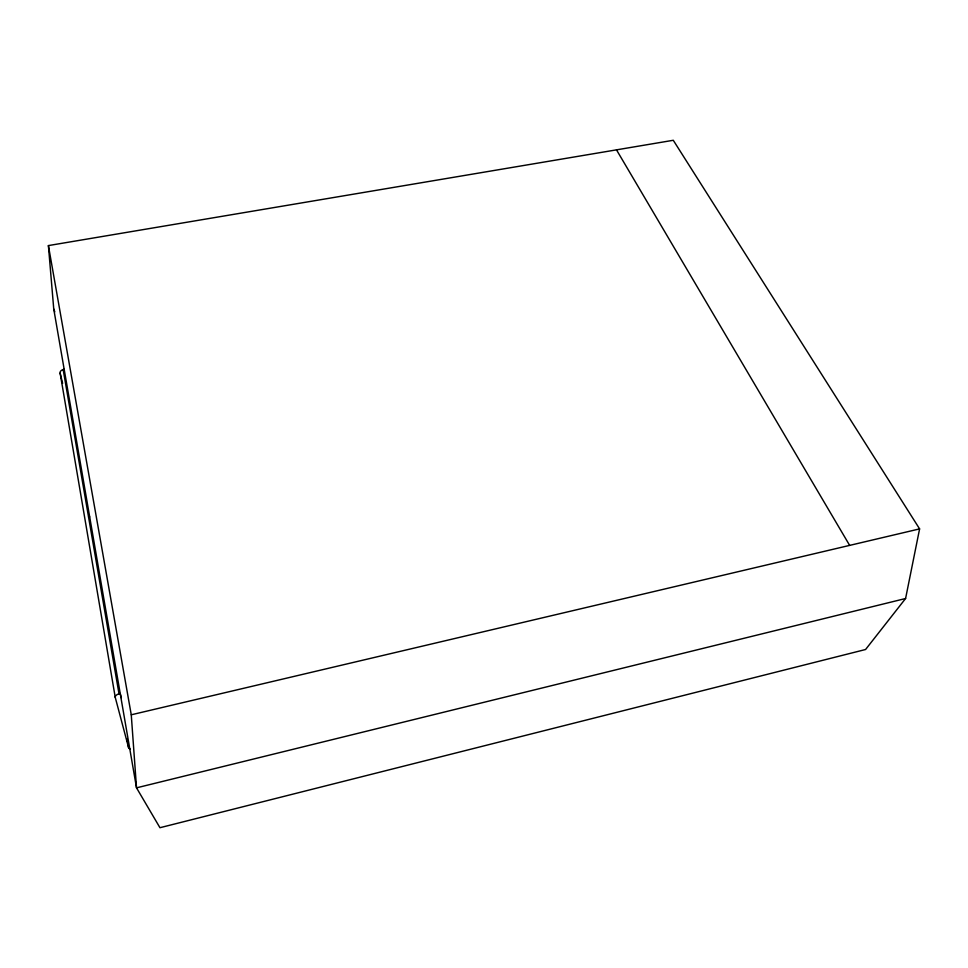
<?xml version="1.0" encoding="UTF-8"?>
<svg xmlns="http://www.w3.org/2000/svg" width="968" height="968" viewBox="0 0 968 968"><rect width="100%" height="100%" fill="white"/><g stroke="black" fill="none" stroke-linecap="round" stroke-linejoin="round"><path stroke-width="1.45" d="M905.588 598.514L919.6 528.891L673.28 140.287L48.4 245.582L53.748 309.022L136.524 787.843L159.95 827.713L865.573 649.504L905.588 598.514L136.524 787.843L131.261 714.795L48.4 245.582M121.339 697.819L120.226 693.524L118.81 693.862A5.118 2.662 -12.6 0 0 115.252 697.408L128.599 747.683A5.493 2.723 -13.2 0 0 130.135 749.014M131.261 714.795L919.6 528.891M88.56 517.081L89.685 516.851M616.495 149.858L849.65 545.383M53.748 309.022L54.789 311.853M119.003 693.814L63.162 369.582L64.191 369.389L63.005 369.619A4.271 2.916 -8 0 0 60.125 373.091L62.617 383.364M127.062 738.741L128.599 747.683M60.125 373.091L115.252 697.408"/></g></svg>
